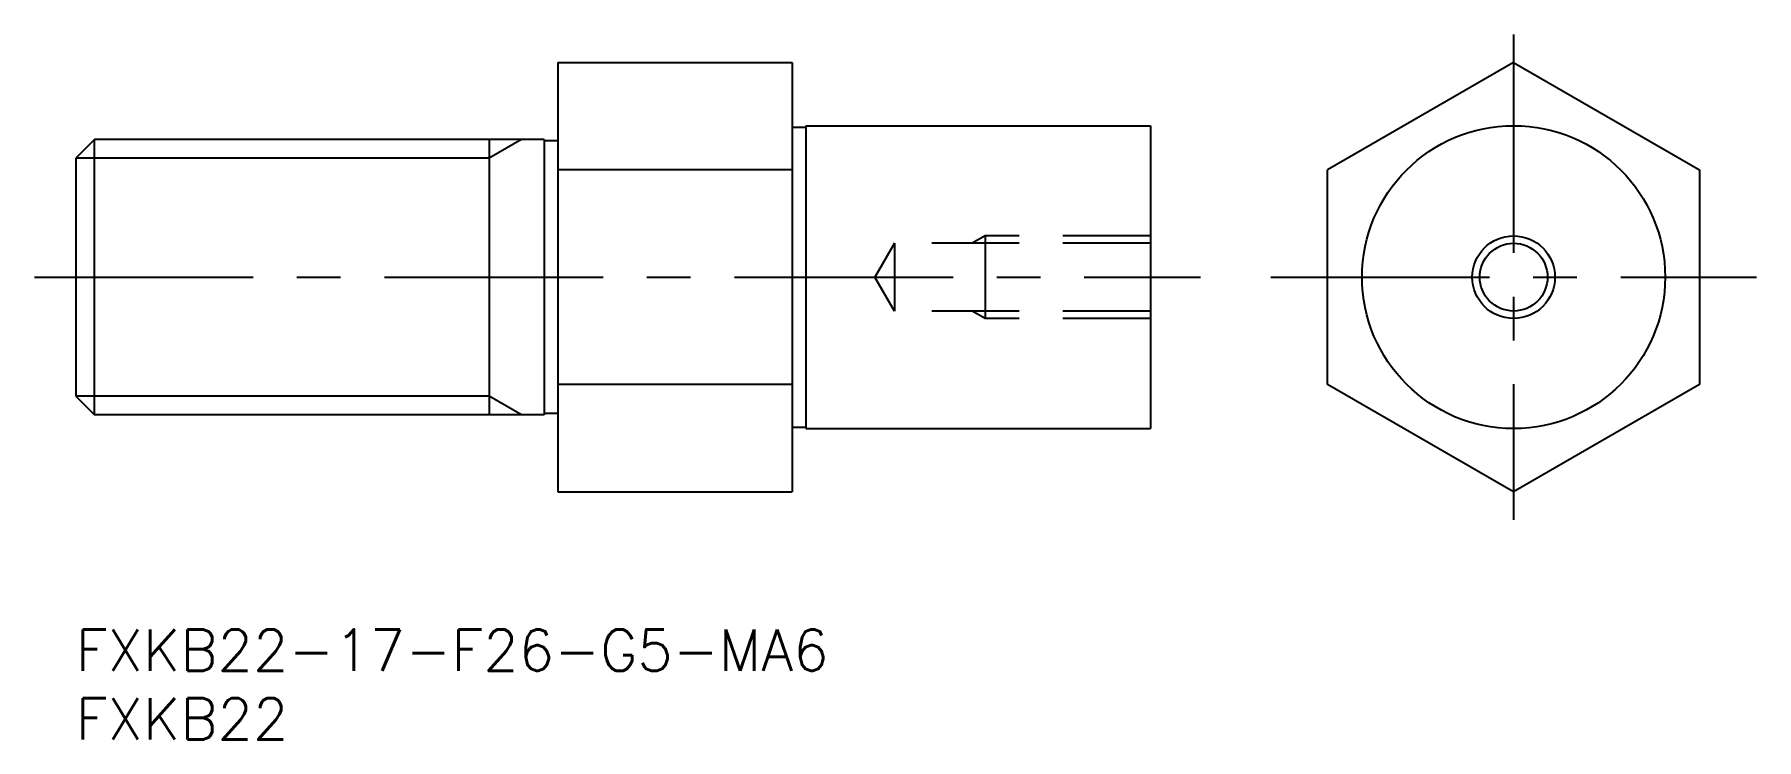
# Model space of a CAD drawing. Extents: x -3 to 122, y -8 to 43.
import ezdxf

# ---------------------------------------------------------------- set-up
doc = ezdxf.new("R2010")
doc.units = 0
doc.header["$LTSCALE"] = 0.5
doc.linetypes.add('CENTER', pattern=[50.8, 31.75, -6.35, 6.35, -6.35])
doc.linetypes.add('DASHED', pattern=[19.05, 12.7, -6.35])
for name, color, linetype in [('MSM_CENTER', 1, 'CENTER'), ('MSM_CONTINUOUS', 7, 'CONTINUOUS'), ('MSM_DASHED', 4, 'DASHED'), ('MSM_NARROW', 5, 'CONTINUOUS'), ('MSM_PART_NUMBER', 7, 'CONTINUOUS')]:
    doc.layers.add(name, color=color, linetype=linetype)
doc.styles.get("Standard").update_dxf_attribs({"font": 'txt.shx', "height": 3, "bigfont": 'bigfont.shx'})

# ---------------------------------------------------------------- blocks, each defined once
blk = doc.blocks.new('*U10')
at = {"layer": 'MSM_PART_NUMBER'}
blk.add_text('FXKB22-17-F26-G5-MA6', height=3, dxfattribs=at).set_placement((0, -3))
blk = doc.blocks.new('*U11')
at = {"layer": 'MSM_PART_NUMBER'}
blk.add_text('FXKB22', height=3, dxfattribs=at).set_placement((0, -8))

msp = doc.modelspace()

# ---------------------------------------------------------------- linework, layer by layer
at = {"layer": 'MSM_CENTER'}
for p, q in [((104.36, 43.22), (104.36, 7.96)), ((-3, 25.59), (81.64, 25.59)), ((86.73, 25.59), (121.99, 25.59))]:
    msp.add_line(p, q, dxfattribs=at)
at = {"layer": 'MSM_CONTINUOUS'}
for p, q in [((35, 41.18), (35, 10)), ((35, 41.18), (52, 41.18)), ((52, 41.18), (52, 10)), ((104.36, 41.18), (90.86, 33.38)), ((104.36, 41.18), (117.86, 33.38)), ((52, 36.49), (53, 36.49)), ((53, 36.59), (78, 36.59)), ((53, 36.59), (53, 14.59)), ((78, 36.59), (78, 14.59)), ((1.35, 35.59), (0, 34.24)), ((34, 35.59), (1.35, 35.59)), ((1.35, 15.59), (1.35, 35.59)), ((30, 35.59), (30, 15.59)), ((34, 35.59), (34, 15.59)), ((35, 35.49), (34, 35.49)), ((0, 34.24), (0, 16.94)), ((52, 33.38), (35, 33.38)), ((90.86, 17.79), (90.86, 33.38)), ((117.86, 33.38), (117.86, 17.79)), ((52, 17.79), (35, 17.79)), ((104.36, 10), (90.86, 17.79)), ((117.86, 17.79), (104.36, 10)), ((0, 16.94), (1.35, 15.59)), ((34, 15.59), (1.35, 15.59)), ((35, 15.69), (34, 15.69)), ((52, 14.69), (53, 14.69)), ((53, 14.59), (78, 14.59)), ((35, 10), (52, 10))]:
    msp.add_line(p, q, dxfattribs=at)
for radius in [11, 2.46]:
    msp.add_circle((104.36, 25.59), radius, dxfattribs=at)
at = {"layer": 'MSM_DASHED'}
for p, q in [((59.42, 28.05), (58, 25.59)), ((78, 28.05), (59.42, 28.05)), ((59.42, 28.05), (59.42, 23.13)), ((66, 28.59), (65.06, 28.05)), ((78, 28.59), (66, 28.59)), ((66, 28.59), (66, 22.59)), ((59.42, 23.13), (58, 25.59)), ((78, 23.13), (59.42, 23.13)), ((66, 22.59), (65.06, 23.13)), ((78, 22.59), (66, 22.59))]:
    msp.add_line(p, q, dxfattribs=at)
at = {"layer": 'MSM_NARROW'}
for p, q in [((32.34, 35.59), (30, 34.24)), ((30, 34.24), (0, 34.24)), ((30, 16.94), (0, 16.94)), ((32.34, 15.59), (30, 16.94))]:
    msp.add_line(p, q, dxfattribs=at)
msp.add_circle((104.36, 25.59), 3, dxfattribs=at)

# ---------------------------------------------------------------- block references
at = {"layer": 'MSM_CONTINUOUS'}
for name in ['*U10', '*U11']:
    msp.add_blockref(name, (0, 0), dxfattribs=at)

doc.saveas('drawing.dxf')
